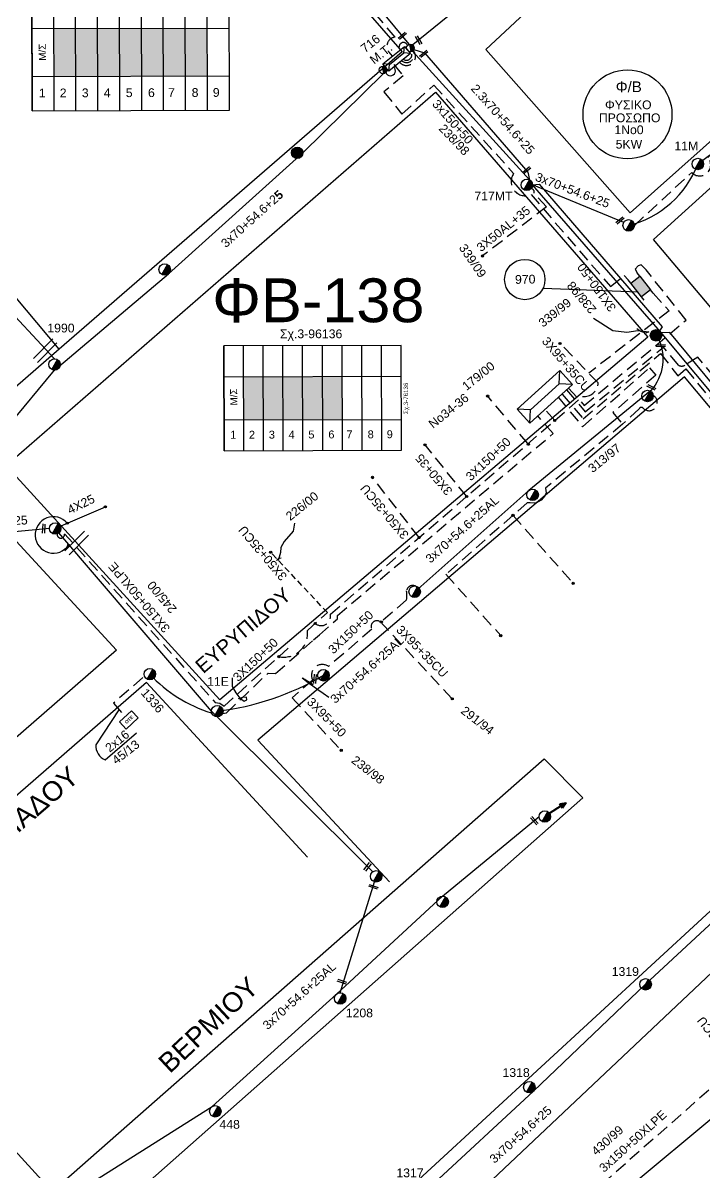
# Model space of a CAD drawing. Header units: millimetres. Extents: x -2449 to 2989, y 8 to 1056.
# Drawn here: x 1334.5 to 1474.3, y 316.9 to 552.8 of the extents above; entities that cross this region are included whole.
import ezdxf
from ezdxf.enums import TextEntityAlignment as Align

# ---------------------------------------------------------------- set-up
doc = ezdxf.new("R2010")
doc.units = ezdxf.units.MM
doc.linetypes.add('DASHED', pattern=[19.05, 12.7, -6.35])
for name, color, linetype in [('Link Box 4 Διευθύνσεων', 7, 'Continuous'), ('Pillar OTE', 7, 'Continuous'), ('Άγνωστα', 7, 'Continuous'), ('Ασφαλειοκιβώτια Χ.Τ 9 αναχωρήσεων', 7, 'Continuous'), ('Επίτονοι', 7, 'Continuous'), ('Επιγραφές - Σχήματα', 7, 'Continuous'), ('Καλώδια ΧΤ   3x150+50AL XLPE', 7, 'DASHED'), ('Καλώδια ΧΤ   3x150AL+50CU', 7, 'DASHED'), ('Καλώδια ΧΤ   3x150AL+50XLPE', 7, 'DASHED'), ('Καλώδια ΧΤ   3x95+35 CU', 7, 'DASHED'), ('Μηχανική τομή', 7, 'Continuous'), ('Στύλος Ξύλινος', 7, 'Continuous'), ('Στύλος Ξύλινος @ 1', 7, 'Continuous'), ('Στύλος ΦΜ', 7, 'Continuous'), ('Στύλος ΦΜ @ 1', 7, 'Continuous'), ('Συνδέσεις', 7, 'Continuous'), ('Συνεστραμμένα ΧΤ   3x70+54.6+25 AL', 7, 'SYN_LINE'), ('Τομή', 7, 'Continuous'), ('Υποσταθμός εναέριος 2 στύλων', 7, 'Continuous'), ('Υποσταθμός πόλεως', 7, 'Continuous'), ('Υπόβαθρο ΔΕΗ', 7, 'Continuous'), ('Υπόγεια Καλώδια Δικτύου ΧΤ   .075', 7, 'DASHED'), ('Υπόγεια καλώδια Παροχών ΧΤ   4x25', 7, 'DASHED'), ('Υπόγεια καλώδια Παροχών ΧΤ   4x6', 7, 'DASHED')]:
    doc.layers.add(name, color=color, linetype=linetype)
doc.styles.add('ar', font='arial.ttf')
doc.styles.add('arial', font='arial.ttf')
doc.styles.get("Standard").update_dxf_attribs({"font": 'arial.ttf'})
doc.linetypes.add('SYN_LINE', pattern='A,0.5,-0.0001,["/\\/\\/\\/",Standard,S=0.1,R=0,X=0,Y=-0.05],-0.25', length=0.7501)
doc.dimstyles.new('ISO-25', dxfattribs={"dimtxt": 2.5, "dimasz": 2.5, "dimexe": 1.25, "dimexo": 0.625, "dimtad": 1, "dimtxsty": 'Standard', "dimcen": 2.5, "dimadec": 0, "dimazin": 0, "dimtfac": 1, "dimtmove": 0, "dimatfit": 3, "dimfxl": 1, "dimarcsym": 0})

# ---------------------------------------------------------------- blocks, each defined once
blk = doc.blocks.new('ΥΠΑΡΧΩΝ ΤΣΙΜΕΝΤΕΝΙΟΣ ΣΤΥΛΟΣ')
at = {"layer": 'Στύλος ΦΜ'}
blk.add_hatch(color=7, dxfattribs=at).paths.add_polyline_path([(-1.29, -2.28, 0.574793), (2.62, 0, 0.268822), (1.3, 2.27)])
at = {"layer": 'Στύλος ΦΜ', "color": 7}
blk.add_line((-1.29, -2.28), (1.3, 2.27), dxfattribs=at)
blk.add_circle((0, 0), 2.62, dxfattribs=at)
at = {"layer": 'Στύλος ΦΜ', "flags": 4}
for tag, p in [('ΑΡΙΘΜΟΣ', (-4.68, 8.05)), ('ΤΥΠΟΣ', (-4.91, 3.03))]:
    blk.add_attdef(tag, p, '', height=4, dxfattribs=at)
blk = doc.blocks.new('ΥΠΑΡΧΩΝ ΞΥΛΙΝΟΣ ΣΤΥΛΟΣ')
at = {"layer": 'Στύλος Ξύλινος'}
h = blk.add_hatch(color=7, dxfattribs=at)
h.paths.add_polyline_path([(-2.62, 0, 0.270008), (-1.29, -2.28), (1.3, 2.27, 0.576266)])
h.paths.add_polyline_path([(-1.29, -2.28, 0.574793), (2.62, 0, 0.268822), (1.3, 2.27)])
at = {"layer": 'Στύλος Ξύλινος', "color": 7}
blk.add_line((-1.29, -2.28), (1.3, 2.27), dxfattribs=at)
blk.add_circle((0, 0), 2.62, dxfattribs=at)
at = {"layer": 'Στύλος Ξύλινος', "flags": 4}
for tag, p in [('ΑΡΙΘΜΟΣ', (-4.91, 8.6)), ('ΤΥΠΟΣ', (-4.85, 3.39))]:
    blk.add_attdef(tag, p, '', height=4, dxfattribs=at)
blk = doc.blocks.new('ΥΠΟΣΤΑΘΜΟΣ ΠΟΛΕΩΣ')
at = {"layer": 'Υποσταθμός πόλεως', "linetype": 'Continuous', "ltscale": 40}
blk.add_lwpolyline([(-8.57, 2.82), (8.57, 2.82), (8.57, -2.82), (-8.57, -2.82)], close=True, dxfattribs=at)
for points in [[(-5.75, 0), (-8.57, 2.82)], [(5.75, 0), (8.57, 2.82)], [(-8.57, -2.82), (-5.75, 0)], [(-5.75, 0), (5.75, 0)], [(8.57, -2.82), (5.75, 0)]]:
    blk.add_lwpolyline(points, dxfattribs=at)
at = {"layer": 'Υποσταθμός πόλεως', "linetype": 'SYN_LINE', "ltscale": 40, "flags": 1}
for tag, p in [('ΜΕΤΑΣΧΗΜΑΤΙΣΜΟΣ', (10.6, 2.39)), ('ΙΣΧΥΣ', (10.58, -0.41)), ('ΑΡΙΘΜΟΣ', (10.7, -3.13))]:
    blk.add_attdef(tag, p, '', height=1.8, dxfattribs=at)
blk = doc.blocks.new('LINK BOX 4 ΑΝΑΧΩΡΗΣΕΩΝ')
at = {"layer": 'Link Box 4 Διευθύνσεων', "ltscale": 40}
blk.add_hatch(color=256, dxfattribs=at).paths.add_polyline_path([(-3.54, 0), (-3.54, -4.67), (3.54, -4.67), (3.54, 0)])
for p, q in [((-3.54, 0), (-5.33, 0)), ((5.33, 0), (3.54, 0)), ((-3.54, -4.67), (-5.33, -4.67)), ((5.33, -4.67), (3.54, -4.67))]:
    blk.add_line(p, q, dxfattribs=at)
blk.add_lwpolyline([(-3.54, -4.67), (-3.54, 0), (3.54, 0), (3.54, -4.67)], close=True, dxfattribs=at)
blk = doc.blocks.new('ΑΣΦΑΛΕΙΟΚΙΒΩΤΙΟ ΥΠΟΣΤΑΘΜΟΥ 9 ΑΝΑΧΩΡΗΣΕΩΝ')
at = {"layer": 'Ασφαλειοκιβώτια Χ.Τ 9 αναχωρήσεων', "ltscale": 40}
for p, q in [((-23.8, 40.36), (24.02, 40.36)), ((-9.72, 40.36), (-9.72, -40.64)), ((9.94, 40.36), (9.94, -40.64)), ((-23.8, 31.36), (24.02, 31.36)), ((-23.8, 22.36), (24.02, 22.36)), ((-23.8, 13.36), (24.02, 13.36)), ((-23.8, 4.36), (24.02, 4.36)), ((-23.8, -4.64), (24.02, -4.64)), ((-23.8, -13.64), (24.02, -13.64)), ((-23.8, -22.64), (24.02, -22.64)), ((-23.8, -31.64), (24.02, -31.64))]:
    blk.add_line(p, q, dxfattribs=at)
at = {"layer": 'Ασφαλειοκιβώτια Χ.Τ 9 αναχωρήσεων'}
blk.add_lwpolyline([(-23.8, -40.64), (24.02, -40.64), (24.02, 40.36), (-23.8, 40.36)], close=True, dxfattribs=at)
for s, p in [('1', (-18.29, 37.57)), ('2', (-18.29, 29)), ('3', (-18.29, 19.93)), ('4', (-18.29, 10.91)), ('5', (-18.29, 1.89)), ('6', (-18.29, -7.24)), ('7', (-18.29, -15.48)), ('8', (-18.29, -25.17)), ('9', (-18.29, -33.86))]:
    blk.add_text(s, height=3.6, rotation=270, dxfattribs=at).set_placement(p)
at = {"layer": 'Ασφαλειοκιβώτια Χ.Τ 9 αναχωρήσεων', "ltscale": 40}
for tag, height, p in [('ΟΝΟΜΑ', 5, (-0.16, 44.31)), ('ΚΕΙΜΕΝΟ 1', 2, (17.06, 35.59)), ('ΚΕΙΜΕΝΟ 2', 2, (17.06, 26.88)), ('ΚΕΙΜΕΝΟ 3', 2, (17.06, 17.69)), ('ΚΕΙΜΕΝΟ 4', 2, (17.06, 8.71)), ('ΚΕΙΜΕΝΟ 5', 2, (17.06, -0.13)), ('ΚΕΙΜΕΝΟ 6', 2, (17.06, -9.05)), ('ΚΕΙΜΕΝΟ 7', 2, (17.06, -18.13)), ('ΚΕΙΜΕΝΟ 8', 2, (17.06, -26.85)), ('ΚΕΙΜΕΝΟ 9', 2, (17.06, -35.99)), ('ΣΧ', 2, (-0.1, -42.64))]:
    blk.add_attdef(tag, text='', height=height, dxfattribs=at).set_placement(p, align=Align.MIDDLE_CENTER)
blk = doc.blocks.new('ΥΠΟΣΤΑΘΜΟΣ ΕΝΑΕΡΙΟΣ ΕΠΙ 2 ΣΤΥΛΩΝ')
at = {"layer": 'Υποσταθμός εναέριος 2 στύλων', "linetype": 'Continuous'}
for points in [[(-11.97, -2.11, 0.574793), (-8.45, -0.07, 0.268822), (-9.64, 1.98)], [(9.68, -2.15, 0.574793), (13.19, -0.1, 0.268822), (12.01, 1.95)]]:
    blk.add_hatch(color=256, dxfattribs=at).paths.add_polyline_path(points)
for p, q in [((-11.97, -2.11), (-9.64, 1.98)), ((9.68, -2.15), (12.01, 1.95))]:
    blk.add_line(p, q, dxfattribs=at)
for centre in [(-10.81, -0.07), (10.84, -0.1)]:
    blk.add_circle(centre, 2.36, dxfattribs=at)
at = {"layer": 'Υποσταθμός πόλεως', "linetype": 'Continuous', "ltscale": 40}
blk.add_lwpolyline([(-8.57, 2.82), (8.57, 2.82), (8.57, -2.82), (-8.57, -2.82)], close=True, dxfattribs=at)
for points in [[(-5.75, 0), (-8.57, 2.82)], [(-8.57, -2.82), (-5.75, 0)], [(-5.75, 0), (5.75, 0)], [(5.75, 0), (8.57, 2.82)], [(8.57, -2.82), (5.75, 0)]]:
    blk.add_lwpolyline(points, dxfattribs=at)
at = {"layer": 'Υποσταθμός εναέριος 2 στύλων', "ltscale": 40, "flags": 1}
for tag, p in [('ΜΕΤΑΣΧΗΜΑΤΙΣΜΟΣ', (14.09, 2.51)), ('ΙΣΧΥΣ', (14.07, -0.28)), ('ΑΡΙΘΜΟΣ', (14.19, -3))]:
    blk.add_attdef(tag, p, '', height=1.8, dxfattribs=at)
blk = doc.blocks.new('_ΣΥΝΔΕΣΗ')
at = {"layer": 'Συνδέσεις', "linetype": 'SYN_LINE', "ltscale": 40}
blk.add_hatch(color=256, dxfattribs=at).paths.add_polyline_path([(0.5, -0.01, 1), (-0.5, -0.01, 1)])
at = {"layer": 'Συνδέσεις'}
blk.add_circle((0, -0.01), 0.5, dxfattribs=at)
blk = doc.blocks.new('ΤΟΜΗ')
at = {"layer": 'Τομή', "ltscale": 40}
for p, q in [((-5.68, 0), (5.68, 0)), ((5.68, -2.33), (-5.68, -2.33))]:
    blk.add_line(p, q, dxfattribs=at)
blk = doc.blocks.new('ΜΗΧΑΝΙΚΗ ΤΟΜΗ')
at = {"layer": 'Μηχανική τομή', "ltscale": 40}
for p, q in [((-1.89, 0.78), (1.89, 0.78)), ((1.89, 0), (-1.89, 0))]:
    blk.add_line(p, q, dxfattribs=at)
blk = doc.blocks.new('ΕΠΙΤΟΝΟΣ')
at = {"layer": 'Επίτονοι', "lineweight": 40, "ltscale": 40}
blk.add_hatch(color=256, dxfattribs=at).paths.add_polyline_path([(-1.13, 6.47), (0, 9.1), (1.13, 6.47)])
for p, q in [((-1.13, 6.47), (0, 9.1)), ((1.13, 6.47), (-1.13, 6.47)), ((-1.13, 6.47), (0, 6.47)), ((0, 9.1), (1.13, 6.47)), ((0, 6.47), (0, 0))]:
    blk.add_line(p, q, dxfattribs=at)
blk = doc.blocks.new('PILLAR ΟΤΕ')
at = {"layer": 'Pillar OTE', "ltscale": 40}
blk.add_lwpolyline([(-3.31, 2.02), (3.39, 2.02), (3.39, -1.99), (-3.31, -1.99)], close=True, dxfattribs=at)
at = {"layer": 'Pillar OTE', "insert": (-1.81, 0.71), "char_height": 1.3575, "width": 109.961, "attachment_point": 1}
blk.add_mtext('{\\fArial|b1|i0|c161|p34;OTE}', dxfattribs=at)

msp = doc.modelspace()

# ---------------------------------------------------------------- hatches: boundary and pattern name
at = {"layer": 'Ασφαλειοκιβώτια Χ.Τ 9 αναχωρήσεων', "ltscale": 40}
for color, points in [(85, [(1340.78, 551.62), (1340.81, 541.8), (1345.31, 541.81), (1345.28, 551.64)]), (151, [(1345.28, 551.64), (1345.31, 541.81), (1349.81, 541.82), (1349.78, 551.65)]), (1, [(1349.78, 551.65), (1349.81, 541.82), (1354.31, 541.84), (1354.28, 551.67)]), (27, [(1354.28, 551.67), (1354.31, 541.84), (1358.81, 541.85), (1358.78, 551.68)]), (133, [(1358.78, 551.68), (1358.81, 541.85), (1363.31, 541.87), (1363.28, 551.69)]), (2, [(1363.28, 551.69), (1363.31, 541.87), (1367.81, 541.88), (1367.78, 551.71)]), (5, [(1367.78, 551.71), (1367.81, 541.88), (1372.31, 541.89), (1372.28, 551.72)]), (151, [(1379.73, 480.13), (1379.76, 471.29), (1383.81, 471.3), (1383.78, 480.15)]), (30, [(1383.78, 480.15), (1383.81, 471.3), (1387.86, 471.31), (1387.83, 480.16)]), (173, [(1387.83, 480.16), (1387.86, 471.31), (1391.91, 471.33), (1391.88, 480.17)]), (85, [(1391.88, 480.17), (1391.91, 471.33), (1395.96, 471.34), (1395.93, 480.18)]), (27, [(1395.93, 480.18), (1395.96, 471.34), (1400.01, 471.35), (1399.98, 480.2)])]:
    msp.add_hatch(color=color, dxfattribs=at).paths.add_polyline_path(points)

# ---------------------------------------------------------------- linework, layer by layer
at = {"layer": 'Άγνωστα', "color": 5, "linetype": 'DASHED', "ltscale": 0.2}
for p, q in [((1438.77, 517.55), (1455.04, 498.67)), ((1455.04, 498.67), (1457.9, 500.93)), ((1457.9, 500.93), (1458.7, 500.04))]:
    msp.add_line(p, q, dxfattribs=at)
at = {"layer": 'Άγνωστα', "color": 1, "linetype": 'DASHED', "ltscale": 0.2}
msp.add_line((1441.94, 515.04), (1439.38, 517.81), dxfattribs=at)
at = {"layer": 'Άγνωστα', "color": 2, "linetype": 'DASHED', "ltscale": 0.2}
msp.add_lwpolyline([(1410.31, 545.93), (1409.6, 546.78, -0.607187), (1410.88, 549.87), (1392.65, 571.37, 0.463094), (1392.37, 571.37, -0.528174), (1388.17, 575.65, 0.476079), (1388.17, 576.03), (1356.92, 612.1)], format="xyb", dxfattribs=at)
at = {"layer": 'Άγνωστα', "color": 5, "linetype": 'DASHED', "ltscale": 0.2}
msp.add_lwpolyline([(1410.56, 544.28), (1412.49, 541.92), (1408.57, 538.65), (1412.26, 534.06), (1418.81, 540.01), (1435.19, 521.88)], dxfattribs=at)
at = {"layer": 'Άγνωστα', "color": 1, "linetype": 'DASHED', "ltscale": 0.2}
msp.add_lwpolyline([(1441.94, 515.04), (1428.79, 504.94)], dxfattribs=at)
at = {"layer": 'Άγνωστα', "color": 27, "linetype": 'DASHED', "ltscale": 0.1}
msp.add_lwpolyline([(1396.94, 431.75), (1385.31, 444.13)], dxfattribs=at)
at = {"layer": 'Άγνωστα', "color": 173, "linetype": 'DASHED', "ltscale": 0.2}
msp.add_lwpolyline([(1415.25, 436.8), (1415.33, 436.97, 0.605014), (1413.2, 436.2, -0.087351), (1413.2, 434.32), (1408.02, 429.82), (1407.51, 430, 0.691423), (1406.07, 428.32), (1397.18, 420.67, 0.786152), (1393.93, 417.87), (1389.71, 414.23)], format="xyb", dxfattribs=at)
at = {"layer": 'Άγνωστα', "color": 5, "linetype": 'DASHED', "ltscale": 0.2}
msp.add_arc((1437.59, 520.22), 2.92, 145.4527, 293.7241, dxfattribs=at)
at = {"layer": 'Άγνωστα', "color": 1, "linetype": 'DASHED', "ltscale": 0.2}
msp.add_arc((1438.71, 518.06), 0.713, 340.1022, 84.255, dxfattribs=at)
at = {"layer": 'Επιγραφές - Σχήματα', "linetype": 'Continuous', "ltscale": 0.2}
for points in [[(1441.26, 498.34), (1460.75, 497.55)], [(1451.58, 492.17), (1455.55, 489.62), (1458.46, 489.27), (1460.66, 489.62), (1462.95, 489.35), (1462.34, 489.09), (1461.28, 489.44), (1460.48, 489.97)], [(1390.19, 450.11), (1389.9, 448.45), (1388.1, 446.3), (1387.38, 445.07), (1387.31, 444.07), (1386.88, 442.63), (1386.52, 442.41), (1386.95, 442.91), (1387.45, 442.99)], [(1377.43, 418.32), (1377.43, 416.59), (1378.15, 415.23), (1378.94, 414.15), (1379.88, 413.57), (1380.38, 413.86), (1380.31, 414.36), (1379.52, 414.29), (1378.66, 414)]]:
    msp.add_lwpolyline(points, dxfattribs=at)
at = {"layer": 'Επιγραφές - Σχήματα', "color": 202}
msp.add_circle((1458.56, 534.01), 9.13, dxfattribs=at)
at = {"layer": 'Επιγραφές - Σχήματα', "linetype": 'Continuous', "ltscale": 0.2}
msp.add_circle((1437.47, 500.11), 4.14, dxfattribs=at)
at = {"layer": 'Επιγραφές - Σχήματα', "color": 133, "linetype": 'DASHED', "ltscale": 0.2}
msp.add_arc((1413.19, 545.9), 1.85, 220.1011, 42.6499, dxfattribs=at)
at = {"layer": 'Επιγραφές - Σχήματα', "color": 1, "linetype": 'DASHED', "ltscale": 0.2}
msp.add_arc((1413.2, 546.27), 1.61, 230.617, 32.9522, dxfattribs=at)
at = {"layer": 'Επιγραφές - Σχήματα', "color": 85, "linetype": 'DASHED', "ltscale": 0.2}
msp.add_arc((1413.17, 546.27), 1.14, 236.8712, 32.2501, dxfattribs=at)
at = {"layer": 'Επιγραφές - Σχήματα', "color": 27, "linetype": 'Continuous', "ltscale": 10}
msp.add_arc((1409.9, 542.94), 1.02, 199.681, 50.0184, dxfattribs=at)
at = {"layer": 'Επιγραφές - Σχήματα', "linetype": 'Continuous', "ltscale": 0.2}
msp.add_arc((1340.7, 447.68), 3.74, 40.3416, 325.8176, dxfattribs=at)
at = {"layer": 'Επιγραφές - Σχήματα', "ltscale": 20}
msp.add_spline([(1397.23, 414.29), (1391.96, 418.24), (1394.04, 416.99)], degree=3, dxfattribs=at)
at = {"layer": 'Καλώδια ΧΤ   3x150+50AL XLPE', "color": 27, "linetype": 'DASHED', "ltscale": 0.2}
msp.add_lwpolyline([(1341.48, 447.89, 1.206951), (1342.96, 447.93), (1373.91, 413.3), (1374.85, 413.11), (1375.73, 412.51), (1389.72, 425.2)], format="xyb", dxfattribs=at)
msp.add_lwpolyline([(1392.86, 428.05), (1396.94, 431.75)], dxfattribs=at)
at = {"layer": 'Καλώδια ΧΤ   3x150AL+50CU', "color": 1, "ltscale": 0.2}
msp.add_lwpolyline([(1459.98, 511.22), (1471.75, 522.08, 0.986452), (1475.07, 525.14), (1500.31, 548.42)], format="xyb", dxfattribs=at)
msp.add_lwpolyline([(1472.5, 522.77), (1474.12, 524.26)], dxfattribs=at)
at = {"layer": 'Καλώδια ΧΤ   3x150AL+50XLPE', "color": 151, "linetype": 'DASHED', "ltscale": 0.2}
msp.add_lwpolyline([(1525.45, 377.61), (1525.46, 377.26, -0.666781), (1523.85, 376.56), (1446.63, 308.47)], format="xyb", dxfattribs=at)
at = {"layer": 'Καλώδια ΧΤ   3x95+35 CU', "color": 27, "ltscale": 0.2}
for points in [[(1463.84, 497.31), (1467.1, 493.67), (1450.61, 480.89)], [(1452.55, 478.88), (1444.72, 486.99)]]:
    msp.add_lwpolyline(points, dxfattribs=at)
at = {"layer": 'Καλώδια ΧΤ   3x95+35 CU', "color": 173, "linetype": 'DASHED', "ltscale": 0.2}
msp.add_lwpolyline([(1407.77, 429.91), (1422.58, 414.03)], dxfattribs=at)
at = {"layer": 'Συνεστραμμένα ΧΤ   3x70+54.6+25 AL', "ltscale": 20}
msp.add_line((1473.02, 523.83), (1504.3, 547.12), dxfattribs=at)
at = {"layer": 'Συνεστραμμένα ΧΤ   3x70+54.6+25 AL', "color": 62, "ltscale": 20}
msp.add_line((1340.94, 483.85), (1319.07, 507.28), dxfattribs=at)
at = {"layer": 'Συνεστραμμένα ΧΤ   3x70+54.6+25 AL', "color": 85, "ltscale": 20}
for p, q in [((1420.6, 373.55), (1440.42, 389.86)), ((1398.79, 353.4), (1420.6, 373.55)), ((1373.31, 330.36), (1398.79, 353.4)), ((1334.24, 305.72), (1373.31, 330.36))]:
    msp.add_line(p, q, dxfattribs=at)
at = {"layer": 'Συνεστραμμένα ΧΤ   3x70+54.6+25 AL', "color": 85, "linetype": 'SYN_LINE', "ltscale": 20}
for points in [[(1496.45, 621.75), (1464.54, 592.91), (1440.35, 569.31), (1414.46, 548.29)], [(1339.9, 449), (1312.57, 446.41)], [(1406.25, 378.52), (1373.16, 411.51), (1341.84, 448.1)], [(1399.58, 353.7), (1406.63, 376.46)]]:
    msp.add_lwpolyline(points, dxfattribs=at)
at = {"layer": 'Συνεστραμμένα ΧΤ   3x70+54.6+25 AL', "color": 151, "linetype": 'SYN_LINE', "ltscale": 20}
msp.add_lwpolyline([(1413.72, 548.39), (1392.11, 574.66), (1356.73, 614.02)], dxfattribs=at)
at = {"layer": 'Συνεστραμμένα ΧΤ   3x70+54.6+25 AL', "color": 133, "linetype": 'SYN_LINE', "ltscale": 20}
for points in [[(1414.72, 547.35), (1416.91, 546.62), (1438.1, 522.13), (1438.47, 520.56)], [(1439.06, 519.53), (1440.45, 519.68), (1465.67, 490.37), (1465.11, 489.6)], [(1501.58, 445.94), (1501.57, 447.82), (1467.24, 489.22), (1465.5, 489.18)]]:
    msp.add_lwpolyline(points, dxfattribs=at)
at = {"layer": 'Συνεστραμμένα ΧΤ   3x70+54.6+25 AL', "color": 1, "linetype": 'SYN_LINE', "ltscale": 20}
for points in [[(1438.47, 520.56), (1414.45, 547.01)], [(1524.71, 417.63), (1501.58, 445.94), (1465.32, 489.4), (1439.06, 519.53)]]:
    msp.add_lwpolyline(points, dxfattribs=at)
at = {"layer": 'Συνεστραμμένα ΧΤ   3x70+54.6+25 AL', "color": 27, "linetype": 'SYN_LINE', "ltscale": 20}
msp.add_lwpolyline([(1312.35, 447), (1340.94, 481.5), (1364.3, 501.26), (1391.93, 526.13), (1408.5, 542.37)], dxfattribs=at)
at = {"layer": 'Συνεστραμμένα ΧΤ   3x70+54.6+25 AL', "color": 6, "linetype": 'SYN_LINE', "ltscale": 20}
msp.add_lwpolyline([(1457.8, 511.84), (1439.06, 519.53)], dxfattribs=at)
at = {"layer": 'Συνεστραμμένα ΧΤ   3x70+54.6+25 AL', "color": 173, "linetype": 'SYN_LINE', "ltscale": 10}
msp.add_lwpolyline([(1464.73, 488.28, -0.320147), (1463.27, 477.23)], format="xyb", dxfattribs=at)
at = {"layer": 'Συνεστραμμένα ΧΤ   3x70+54.6+25 AL', "color": 173, "linetype": 'SYN_LINE', "ltscale": 20}
msp.add_lwpolyline([(1463.27, 477.23), (1438.33, 456.83), (1414.87, 436.02), (1414.87, 436.02)], dxfattribs=at)
at = {"layer": 'Συνεστραμμένα ΧΤ   3x70+54.6+25 AL', "color": 2, "linetype": 'SYN_LINE', "ltscale": 20}
msp.add_lwpolyline([(1367.68, 267.16), (1417.96, 313.76), (1439.27, 333.51), (1462.28, 355.43), (1480.94, 372.76)], dxfattribs=at)
at = {"layer": 'Συνεστραμμένα ΧΤ   3x70+54.6+25 AL', "ltscale": 20}
msp.add_arc((1453.86, 531.12), 20.5, 283.9644, 339.1674, dxfattribs=at)
at = {"layer": 'Συνεστραμμένα ΧΤ   3x70+54.6+25 AL', "color": 85, "linetype": 'SYN_LINE', "ltscale": 15}
msp.add_arc((1381.35, 438.22), 28.28, 222.5143, 253.0644, dxfattribs=at)
at = {"layer": 'Συνεστραμμένα ΧΤ   3x70+54.6+25 AL', "color": 85, "linetype": 'SYN_LINE', "ltscale": 20}
msp.add_arc((1368.01, 466.17), 55.03, 276.6032, 300.7278, dxfattribs=at)
at = {"layer": 'Υπόβαθρο ΔΕΗ'}
msp.add_line((1451.82, 307.95), (1487.49, 337.64), dxfattribs=at)
for points in [[(1218.99, 634.28), (1297.59, 678.16), (1412.27, 546.87), (1341.89, 485.78), (1294.84, 541.87), (1250.14, 597.3), (1218.99, 634.28)], [(1469.31, 584.51), (1429.48, 547.31), (1459.09, 513.81), (1499.68, 549.91), (1500.19, 551.36), (1564.47, 608.24), (1532.51, 641.52), (1469.31, 584.51)], [(1463.93, 508.32), (1499.29, 540.34), (1499.29, 540.34), (1569.18, 603.43), (1613.93, 556.07), (1608.61, 551.54)], [(1609.45, 550.41), (1505.35, 459.9), (1488.14, 479.23), (1482, 486.71), (1477.52, 492.16), (1463.93, 508.32)], [(1341.89, 485.78), (1323.17, 469.57)], [(1260.81, 400.31), (1340.46, 312.89), (1441.43, 401.73), (1449.37, 393.69), (1348.14, 304.12), (1373.09, 276.06), (1485.98, 380.07), (1523, 417.12), (1470.26, 480.16), (1382.64, 405.52), (1409.73, 376.49)], [(1260.81, 400.31), (1324.27, 455.82), (1353.67, 423.99)], [(1353.67, 423.99), (1308.49, 384.77)], [(1359.79, 417.35), (1314.29, 377.86)], [(1359.79, 417.35), (1392.86, 381.55)], [(1380.72, 268.11), (1529.59, 408.54), (1546.01, 388.95), (1604.77, 319.19), (1470.01, 169.42), (1416.14, 228.83), (1491.91, 300.61), (1495.97, 304.46), (1506.59, 314.8), (1524.71, 332.42), (1518.81, 338.49), (1458.9, 280.26), (1409.44, 236.14), (1380.72, 268.11)]]:
    msp.add_lwpolyline(points, dxfattribs=at)
msp.add_lwpolyline([(1419.17, 538.54), (1462.72, 488.28), (1374.87, 413.85), (1331.01, 461.93)], close=True, dxfattribs=at)
at = {"layer": 'Υπόγεια Καλώδια Δικτύου ΧΤ   .075', "color": 27, "linetype": 'DASHED', "ltscale": 0.2}
msp.add_line((1443.62, 471.17), (1441.6, 473.42), dxfattribs=at)
at = {"layer": 'Υπόγεια Καλώδια Δικτύου ΧΤ   .075', "color": 151, "linetype": 'DASHED', "ltscale": 0.2}
for points in [[(1411.94, 547.24, -1.267359), (1413.4, 548.16)], [(1473.01, 484.16), (1470.36, 482.53, -0.283485), (1469.02, 482.53), (1465.96, 486.22)], [(1525.02, 417.37), (1525.57, 418.1, 0.375473), (1525.32, 421.65), (1473.01, 484.16), (1473.01, 484.16)]]:
    msp.add_lwpolyline(points, format="xyb", dxfattribs=at)
at = {"layer": 'Υπόγεια Καλώδια Δικτύου ΧΤ   .075', "linetype": 'DASHED', "ltscale": 0.2}
for points in [[(1462.38, 502.07), (1461.37, 503.1), (1460.75, 502.93), (1460.13, 502.22), (1460.53, 501.49)], [(1446.47, 477.81), (1449.7, 474.28), (1470.63, 491.79), (1462.38, 502.07)]]:
    msp.add_lwpolyline(points, dxfattribs=at)
at = {"layer": 'Υπόγεια Καλώδια Δικτύου ΧΤ   .075', "color": 151, "linetype": 'DASHED', "ltscale": 0.2}
msp.add_lwpolyline([(1446.06, 477.44), (1449.89, 472.98), (1465.96, 486.22)], dxfattribs=at)
at = {"layer": 'Υπόγεια Καλώδια Δικτύου ΧΤ   .075', "color": 30, "linetype": 'DASHED', "ltscale": 0.2}
for points in [[(1445.13, 476.6), (1449.46, 471.54), (1465.34, 484.93)], [(1465.34, 484.93), (1468.92, 480.37), (1470.54, 481.77), (1490.48, 457.52), (1489.13, 455.62)]]:
    msp.add_lwpolyline(points, dxfattribs=at)
at = {"layer": 'Υπόγεια Καλώδια Δικτύου ΧΤ   .075', "color": 173, "linetype": 'DASHED', "ltscale": 0.2}
for points in [[(1444.37, 475.91), (1449.32, 469.89), (1463.09, 481.97), (1464.37, 480.5), (1455.57, 472.78), (1457.56, 470.41)], [(1435.06, 451.69), (1447.4, 437.76)], [(1421.29, 439.61), (1421.29, 439.61), (1432.53, 427)], [(1389.71, 414.23), (1399.79, 403.45)]]:
    msp.add_lwpolyline(points, dxfattribs=at)
at = {"layer": 'Υπόγεια Καλώδια Δικτύου ΧΤ   .075', "color": 27, "linetype": 'DASHED', "ltscale": 0.2}
for points in [[(1397.56, 431.41), (1449.35, 476.11), (1449.67, 476.11, 0.402305), (1452.55, 478.88)], [(1386.97, 422.71, 0.518324), (1392.86, 428.05)]]:
    msp.add_lwpolyline(points, format="xyb", dxfattribs=at)
at = {"layer": 'Υπόγεια Καλώδια Δικτύου ΧΤ   .075', "color": 173, "linetype": 'DASHED', "ltscale": 0.2}
msp.add_lwpolyline([(1463.85, 476.4), (1464.21, 476.01, -1), (1461.76, 473.71, 0.53519), (1460.95, 473.58), (1457.56, 470.41), (1441.73, 457.28), (1441.89, 456.32), (1441.58, 455.73), (1440.83, 454.83), (1439.75, 454.17), (1438.59, 454.24), (1437.96, 454.24), (1421.29, 439.61)], format="xyb", dxfattribs=at)
at = {"layer": 'Υπόγεια Καλώδια Δικτύου ΧΤ   .075', "color": 85, "linetype": 'DASHED', "ltscale": 0.2}
msp.add_lwpolyline([(1375.39, 410.99), (1376.24, 411.15), (1384.76, 419.3), (1386.29, 419.23), (1394.12, 426.12), (1395.3, 427.16), (1399.02, 430.43), (1399.02, 431.13), (1443.29, 468.48), (1440.14, 472.1)], dxfattribs=at)
at = {"layer": 'Υπόγεια Καλώδια Δικτύου ΧΤ   .075', "color": 27, "linetype": 'DASHED', "ltscale": 0.2}
msp.add_arc((1395.67, 430.99), 1.93, 230.8622, 12.6044, dxfattribs=at)
at = {"layer": 'Υπόγεια καλώδια Παροχών ΧΤ   4x25', "color": 27, "linetype": 'DASHED', "ltscale": 0.2}
for points in [[(1438.12, 466.42), (1429.86, 476.17)], [(1425.55, 455.57), (1416.99, 466.16)], [(1415.77, 447.13), (1406.2, 459.49)]]:
    msp.add_lwpolyline(points, dxfattribs=at)
at = {"layer": 'Υπόγεια καλώδια Παροχών ΧΤ   4x25', "color": 85, "linetype": 'SYN_LINE', "ltscale": 10}
msp.add_lwpolyline([(1342.29, 449.55), (1351.36, 453.45)], dxfattribs=at)
at = {"layer": 'Υπόγεια καλώδια Παροχών ΧΤ   4x6', "color": 85, "linetype": 'DASHED', "ltscale": 0.2}
msp.add_lwpolyline([(1359.05, 418.39), (1353.03, 413.12), (1355.34, 410.48)], dxfattribs=at)
at = {"layer": 'Υπόγεια καλώδια Παροχών ΧΤ   4x6', "color": 0, "linetype": 'Continuous', "ltscale": 0.2}
msp.add_lwpolyline([(1351.34, 401.48), (1357.75, 407.04)], dxfattribs=at)
msp.add_arc((1352.61, 404.44), 3.22, 176.7957, 246.9287, dxfattribs=at)

# ---------------------------------------------------------------- block references
at = {"layer": 'Link Box 4 Διευθύνσεων', "xscale": 0.5, "yscale": 0.5, "zscale": 0.5, "rotation": 308.3641761247549}
msp.add_blockref('LINK BOX 4 ΑΝΑΧΩΡΗΣΕΩΝ', (1462.18, 499.4), dxfattribs=at)
at = {"layer": 'Pillar OTE', "xscale": 0.5, "yscale": 0.5, "zscale": 0.5, "rotation": 42.83627534740383}
msp.add_blockref('PILLAR ΟΤΕ', (1356.18, 409.69), dxfattribs=at)
at = {"layer": 'Ασφαλειοκιβώτια Χ.Τ 9 αναχωρήσεων', "color": 1, "ltscale": 40, "xscale": 0.5, "yscale": 0.5, "zscale": 0.5, "rotation": 90.18025101188502}
msp.add_blockref('ΑΣΦΑΛΕΙΟΚΙΒΩΤΙΟ ΥΠΟΣΤΑΘΜΟΥ 9 ΑΝΑΧΩΡΗΣΕΩΝ', (1356.47, 546.7), dxfattribs=at)
at = {"layer": 'Ασφαλειοκιβώτια Χ.Τ 9 αναχωρήσεων', "color": 1, "ltscale": 40}
ref = msp.add_blockref('ΑΣΦΑΛΕΙΟΚΙΒΩΤΙΟ ΥΠΟΣΤΑΘΜΟΥ 9 ΑΝΑΧΩΡΗΣΕΩΝ', (1393.86, 475.71), dxfattribs=dict(at, xscale=0.4500000000000025, yscale=0.4500000000000025, zscale=0.4500000000000025, rotation=90.180251011886))
ref.add_attrib('ΣΧ', 'Σχ.3-76136', dxfattribs={"ltscale": 40, "height": 0.9, "rotation": 90.1803}).set_placement((1413.05, 475.72), align=Align.MIDDLE_CENTER)
at = {"layer": 'Επίτονοι', "xscale": 0.4499999999999205, "yscale": 0.4499999999999205, "zscale": 0.4499999999999205, "rotation": 302.1290967134152}
msp.add_blockref('ΕΠΙΤΟΝΟΣ', (1442.47, 390.5), dxfattribs=at)
at = {"layer": 'Μηχανική τομή'}
for p, xscale, yscale, zscale, rotation in [((1412.45, 549.99), 0.5000000000000038, 0.5000000000000038, 0.5000000000000038, 40.12915631160927), ((1415.85, 549.34), 0.5000000000000199, 0.5000000000000199, 0.5000000000000199, 119.3430607045257), ((1416.86, 546.27), 0.5000000000000038, 0.5000000000000038, 0.5000000000000038, 40.12915631160927), ((1437.96, 522.38), 0.5000000000000038, 0.5000000000000038, 0.5000000000000038, 40.12915631160927), ((1457.16, 512.09), 0.5000000000000038, 0.5000000000000038, 0.5000000000000038, 40.12915631160927), ((1465.42, 486.35), 0.4999999999999783, 0.4999999999999783, 0.4999999999999783, 0.6566443918810392), ((1463.39, 477.79), 0.4999999999999753, 0.4999999999999753, 0.4999999999999753, 334.0951704040502), ((1338.52, 449), 0.5000000000000258, 0.5000000000000258, 0.5000000000000258, 266.337013719347), ((1394.21, 418.12), 0.5000000000000258, 0.5000000000000258, 0.5000000000000258, 266.337013719347), ((1439.29, 388.9), 0.4999999999999628, 0.4999999999999628, 0.4999999999999628, 311.7794829803577), ((1405.34, 379.44), 0.499999999999972, 0.499999999999972, 0.499999999999972, 52.69373422624831), ((1406.32, 375.26), 0.4999999999999591, 0.4999999999999591, 0.4999999999999591, 341.5211562631244), ((1399.88, 355.79), 0.4999999999999591, 0.4999999999999591, 0.4999999999999591, 341.5211562631244)]:
    msp.add_blockref('ΜΗΧΑΝΙΚΗ ΤΟΜΗ', p, dxfattribs=dict(at, xscale=xscale, yscale=yscale, zscale=zscale, rotation=rotation))
at = {"layer": 'Στύλος Ξύλινος @ 1', "ltscale": 40, "xscale": 0.4499999999998181, "yscale": 0.4499999999998181, "zscale": 0.4499999999998181}
for p in [(1390.76, 526.13), (1464.42, 488.65)]:
    msp.add_blockref('ΥΠΑΡΧΩΝ ΞΥΛΙΝΟΣ ΣΤΥΛΟΣ', p, dxfattribs=at)
at = {"layer": 'Στύλος ΦΜ @ 1', "ltscale": 40}
ref = msp.add_blockref('ΥΠΑΡΧΩΝ ΤΣΙΜΕΝΤΕΝΙΟΣ ΣΤΥΛΟΣ', (1473.02, 523.83), dxfattribs=dict(at, xscale=0.4499999999998181, yscale=0.4499999999998181, zscale=0.4499999999998181))
ref.add_attrib('ΤΥΠΟΣ', '11M', (1468.19, 526.64), dxfattribs={"layer": 'Στύλος ΦΜ', "height": 1.8, "flags": 4})
ref = msp.add_blockref('ΥΠΑΡΧΩΝ ΤΣΙΜΕΝΤΕΝΙΟΣ ΣΤΥΛΟΣ', (1437.89, 519.53), dxfattribs=dict(at, xscale=0.4499999999998181, yscale=0.4499999999998181, zscale=0.4499999999998181))
ref.add_attrib('ΤΥΠΟΣ', '717ΜΤ', (1427.13, 516.35), dxfattribs={"layer": 'Στύλος ΦΜ', "height": 1.8, "flags": 4})
at = {"layer": 'Στύλος ΦΜ @ 1', "ltscale": 40, "xscale": 0.4499999999998181, "yscale": 0.4499999999998181, "zscale": 0.4499999999998181}
for p in [(1458.8, 511.22), (1363.54, 502.16), (1462.68, 476.2), (1439.08, 455.91), (1341.07, 449), (1414.87, 436.02), (1360.5, 419.11), (1396.13, 418.87), (1441.6, 389.86), (1406.98, 377.59), (1420.6, 372.37)]:
    msp.add_blockref('ΥΠΑΡΧΩΝ ΤΣΙΜΕΝΤΕΝΙΟΣ ΣΤΥΛΟΣ', p, dxfattribs=at)
at = {"layer": 'Στύλος ΦΜ @ 1', "ltscale": 40}
ref = msp.add_blockref('ΥΠΑΡΧΩΝ ΤΣΙΜΕΝΤΕΝΙΟΣ ΣΤΥΛΟΣ', (1340.94, 482.68), dxfattribs=dict(at, xscale=0.4499999999998181, yscale=0.4499999999998181, zscale=0.4499999999998181))
ref.add_attrib('ΑΡΙΘΜΟΣ', '1990', (1339.45, 489.25), dxfattribs={"layer": 'Στύλος ΦΜ', "height": 1.8, "flags": 4})
ref = msp.add_blockref('ΥΠΑΡΧΩΝ ΤΣΙΜΕΝΤΕΝΙΟΣ ΣΤΥΛΟΣ', (1374.34, 411.51), dxfattribs=dict(at, xscale=0.4499999999998181, yscale=0.4499999999998181, zscale=0.4499999999998181))
ref.add_attrib('ΤΥΠΟΣ', '11E', (1372.26, 416.7), dxfattribs={"layer": 'Στύλος ΦΜ', "height": 1.8, "flags": 4})
ref = msp.add_blockref('ΥΠΑΡΧΩΝ ΤΣΙΜΕΝΤΕΝΙΟΣ ΣΤΥΛΟΣ', (1462.28, 355.43), dxfattribs=dict(at, xscale=0.4499999999998181, yscale=0.4499999999998181, zscale=0.4499999999998181))
ref.add_attrib('ΤΥΠΟΣ', '1319', (1455.32, 357.15), dxfattribs={"layer": 'Στύλος ΦΜ', "height": 1.8, "flags": 4})
ref = msp.add_blockref('ΥΠΑΡΧΩΝ ΤΣΙΜΕΝΤΕΝΙΟΣ ΣΤΥΛΟΣ', (1399.58, 352.52), dxfattribs=dict(at, xscale=0.4499999999998181, yscale=0.4499999999998181, zscale=0.4499999999998181))
ref.add_attrib('ΤΥΠΟΣ', '1208', (1400.72, 348.65), dxfattribs={"layer": 'Στύλος ΦΜ', "height": 1.8, "flags": 4})
ref = msp.add_blockref('ΥΠΑΡΧΩΝ ΤΣΙΜΕΝΤΕΝΙΟΣ ΣΤΥΛΟΣ', (1438.41, 334.31), dxfattribs=dict(at, xscale=0.4499999999998181, yscale=0.4499999999998181, zscale=0.4499999999998181))
ref.add_attrib('ΤΥΠΟΣ', '1318', (1432.9, 336.41), dxfattribs={"layer": 'Στύλος ΦΜ', "height": 1.8, "flags": 4})
ref = msp.add_blockref('ΥΠΑΡΧΩΝ ΤΣΙΜΕΝΤΕΝΙΟΣ ΣΤΥΛΟΣ', (1373.94, 329.36), dxfattribs=dict(at, xscale=0.4499999999998181, yscale=0.4499999999998181, zscale=0.4499999999998181))
ref.add_attrib('ΤΥΠΟΣ', '448', (1374.79, 325.78), dxfattribs={"layer": 'Στύλος ΦΜ', "height": 1.8, "flags": 4})
ref = msp.add_blockref('ΥΠΑΡΧΩΝ ΤΣΙΜΕΝΤΕΝΙΟΣ ΣΤΥΛΟΣ', (1416.87, 314.21), dxfattribs=dict(at, xscale=0.4499999999998181, yscale=0.4499999999998181, zscale=0.4499999999998181))
ref.add_attrib('ΤΥΠΟΣ', '1317', (1411.11, 315.82), dxfattribs={"layer": 'Στύλος ΦΜ', "height": 1.8, "flags": 4})
at = {"layer": 'Συνδέσεις', "xscale": 0.4500000000000455, "yscale": 0.4500000000000455, "zscale": 0.4500000000000455}
for p in [(1428.79, 504.95), (1444.72, 486.99), (1429.86, 476.18), (1443.63, 471.18), (1416.99, 466.17), (1438.22, 466.3), (1406.21, 459.49), (1425.56, 455.58), (1351.37, 453.45), (1435.06, 451.7), (1343.55, 450.1), (1415.78, 447.14), (1343.8, 445.58), (1385.31, 444.13), (1447.4, 437.76), (1394.45, 429.49), (1408.02, 429.83), (1432.53, 427), (1386.98, 422.71), (1422.58, 414.04), (1399.79, 403.46)]:
    msp.add_blockref('_ΣΥΝΔΕΣΗ', p, dxfattribs=at)
at = {"layer": 'Τομή', "xscale": 0.4999999999998751, "yscale": 0.4999999999998751, "zscale": 0.4999999999998751, "rotation": 45.56182539132829}
for p in [(1338.61, 485.92), (1345.06, 446.41)]:
    msp.add_blockref('ΤΟΜΗ', p, dxfattribs=at)
at = {"layer": 'Υποσταθμός εναέριος 2 στύλων', "xscale": 0.3329694434214285, "yscale": 0.3329694434214285, "zscale": 0.3329694434214285, "rotation": 38.81100331420989}
msp.add_blockref('ΥΠΟΣΤΑΘΜΟΣ ΕΝΑΕΡΙΟΣ ΕΠΙ 2 ΣΤΥΛΩΝ', (1411.17, 545.42), dxfattribs=at)
at = {"layer": 'Υποσταθμός πόλεως', "xscale": 0.6894587581564465, "yscale": 0.6894587581564465, "zscale": 0.6894587581564465, "rotation": 42.04632780211928}
msp.add_blockref('ΥΠΟΣΤΑΘΜΟΣ ΠΟΛΕΩΣ', (1441.59, 476.03), dxfattribs=at)

# ---------------------------------------------------------------- texts
at = {"layer": 'Άγνωστα', "linetype": 'SYN_LINE', "ltscale": 20, "char_height": 1.8, "width": 69.1904, "attachment_point": 1, "style": 'arial'}
for s, insert, rotation in [('716\\PM.T.', (1403.56, 547.96), 38.486), ('3x150+50', (1419.68, 537.24), 311.5236), ('3X50AL+35', (1427.37, 507.09), 38.821), ('3X150+50', (1454.88, 493.28), 125.9122), ('3X150+50', (1425.16, 459.95), 43.3469), ('3X50+35', (1421.39, 455.6), 130.0816), ('3X50+35CU', (1412.42, 446.6), 130.0816), ('3X50+35CU', (1387.41, 438.08), 130.0816), ('3X150+50', (1396.93, 424.42), 43.3469), ('3X150+50', (1377.36, 418.75), 43.3469), ('3X95+50', (1393.89, 414.5), 314.5045), ('4X16CU', (1478.66, 340.5), 128.7608)]:
    msp.add_mtext(s, dxfattribs=dict(at, insert=insert, rotation=rotation))
at = {"layer": 'Επιγραφές - Σχήματα', "color": 1, "style": 'ar'}
for s, height, p in [('Φ/Β', 2.2, (1458.82, 539.72)), ('ΦΥΣΙΚΟ ', 1.8, (1459.07, 535.97)), ('1No0', 1.8, (1458.87, 530.85)), ('5KW', 1.8, (1458.86, 527.87))]:
    msp.add_text(s, height=height, dxfattribs=at).set_placement(p, align=Align.MIDDLE)
at = {"layer": 'Επιγραφές - Σχήματα', "linetype": 'SYN_LINE', "ltscale": 20, "attachment_point": 1, "style": 'arial'}
for s, insert, char_height, width, rotation in [('\\A1;M/Σ', (1337.71, 545.02), 1.44, 55.3523, 90.3448), ('238/98', (1420.98, 532.21), 1.8, 69.1904, 313.8028), ('\\pt10.8;339/09', (1425.35, 507.64), 1.8, 69.1904, 304.5316), ('970', (1435.45, 501.01), 1.8, 69.1904, 1.2672), ('238/98', (1450.93, 492.89), 1.8, 69.1904, 130.0816), ('339/99', (1440.08, 491.6), 1.8, 69.1904, 38.821), ('179/00', (1424.39, 478.6), 1.8, 69.1904, 38.821), ('\\A1;M/Σ', (1377, 474.25), 1.44, 55.3523, 90.3448), ('Nο34-36', (1417.51, 470.84), 1.8, 69.1904, 38.821), ('313/97', (1450.26, 461.74), 1.8, 69.1904, 38.821), ('226/00', (1388.19, 451.9), 1.8, 69.1904, 38.821), ('245/00', (1364.77, 431.37), 1.8, 69.1904, 130.0816), ('1336', (1359.9, 416.35), 1.8, 20.5224, 310.9753), ('291/94', (1425.28, 412.67), 1.8, 69.1904, 322.3027), ('2x16', (1351.12, 404.35), 1.8, 69.1904, 39.1983), ('45/13', (1352.51, 401.87), 1.8, 69.1904, 38.02), ('238/98', (1402.81, 402.52), 1.8, 69.1904, 322.3027), ('430/99', (1450.96, 321.51), 1.8, 69.1904, 41.6909)]:
    msp.add_mtext(s, dxfattribs=dict(at, insert=insert, char_height=char_height, width=width, rotation=rotation))
at = {"layer": 'Επιγραφές - Σχήματα', "color": 1, "insert": (1452.68, 534.2), "char_height": 1.8, "width": 12.958, "attachment_point": 1}
msp.add_mtext('ΠΡΟΣΩΠΟ', dxfattribs=at)
at = {"layer": 'Επιγραφές - Σχήματα', "insert": (1373.29, 500.34), "char_height": 9, "width": 103.4348, "attachment_point": 1}
msp.add_mtext('ΦΒ-138', dxfattribs=at)
at = {"layer": 'Επιγραφές - Σχήματα', "linetype": 'Continuous', "insert": (1387.21, 489.86), "char_height": 1.8, "width": 18.2353, "attachment_point": 1}
msp.add_mtext('Σχ.3-96136', dxfattribs=at)
at = {"layer": 'Επιγραφές - Σχήματα', "width": 157.7424, "attachment_point": 1}
for s, insert, char_height, rotation in [('\\pt96;ΕΥΡΥΠΙΔΟΥ', (1369.49, 421.34), 3, 40.7258), ('ΜΥΛΤΙΑΔΟΥ', (1318.98, 379.21), 4, 40.7258), ('\\pt128;ΒΕΡΜΙΟΥ', (1361.86, 339.89), 4, 43.1058)]:
    msp.add_mtext(s, dxfattribs=dict(at, insert=insert, char_height=char_height, rotation=rotation))
at = {"layer": 'Καλώδια ΧΤ   3x150+50AL XLPE', "linetype": 'SYN_LINE', "ltscale": 20, "insert": (1363.39, 427.4), "char_height": 1.8, "width": 69.1904, "attachment_point": 1, "rotation": 130.0816, "style": 'arial'}
msp.add_mtext('3X150+50XLPE', dxfattribs=at)
at = {"layer": 'Καλώδια ΧΤ   3x150AL+50XLPE', "linetype": 'SYN_LINE', "ltscale": 20, "insert": (1452.53, 318.04), "char_height": 1.8, "width": 69.1904, "attachment_point": 1, "rotation": 41.927, "style": 'arial'}
msp.add_mtext('3x150+50XLPE', dxfattribs=at)
at = {"layer": 'Καλώδια ΧΤ   3x95+35 CU', "ltscale": 40, "insert": (1442.23, 488.56), "char_height": 1.8, "width": 69.1904, "attachment_point": 1, "rotation": 310.4605, "style": 'arial'}
msp.add_mtext('3X95+35CU', dxfattribs=at)
at = {"layer": 'Καλώδια ΧΤ   3x95+35 CU', "linetype": 'SYN_LINE', "ltscale": 20, "insert": (1412.22, 429.31), "char_height": 1.8, "width": 69.1904, "attachment_point": 1, "rotation": 314.5045, "style": 'arial'}
msp.add_mtext('3X95+35CU', dxfattribs=at)
at = {"layer": 'Συνεστραμμένα ΧΤ   3x70+54.6+25 AL', "style": 'arial'}
msp.add_text('3x70+54.6+25AL', height=1.8, rotation=42.0832, dxfattribs=at).set_placement((1384.67, 345.99))
at = {"layer": 'Συνεστραμμένα ΧΤ   3x70+54.6+25 AL', "linetype": 'SYN_LINE', "ltscale": 20, "char_height": 1.8, "width": 69.1904, "attachment_point": 1, "style": 'arial'}
for s, insert, rotation in [('2.3x70+54.6+25', (1427.63, 540.41), 311.5236), ('3x70+54.6+25', (1440.1, 522.14), 339.2572), ('3x70+54.6+2{\\fArial|b1|i0|c161|p34;5}', (1374.91, 507.87), 41.927), ('3x70+54.6+25AL', (1416.9, 443.1), 41.927), ('3x70+54.6+25', (1319.31, 450.85), 2.8746), ('3x70+54.6+25AL', (1397.35, 414.29), 41.927), ('3x70+54.6+25', (1430.03, 319.89), 41.927)]:
    msp.add_mtext(s, dxfattribs=dict(at, insert=insert, rotation=rotation))
at = {"layer": 'Υπόγεια καλώδια Παροχών ΧΤ   4x25', "linetype": 'DASHED', "ltscale": 0.1, "insert": (1343.33, 453.5), "char_height": 1.8, "width": 69.1904, "attachment_point": 1, "rotation": 26.1887, "style": 'arial'}
msp.add_mtext('4X25', dxfattribs=at)

# ---------------------------------------------------------------- leaders
at = {"layer": 'Επιγραφές - Σχήματα', "ltscale": 40}
msp.add_leader([(1354.13, 411.77), (1349.39, 404.62)], dimstyle='ISO-25', override={"dimasz": 1, "dimtad": 0}, dxfattribs=at)

doc.saveas('drawing.dxf')
